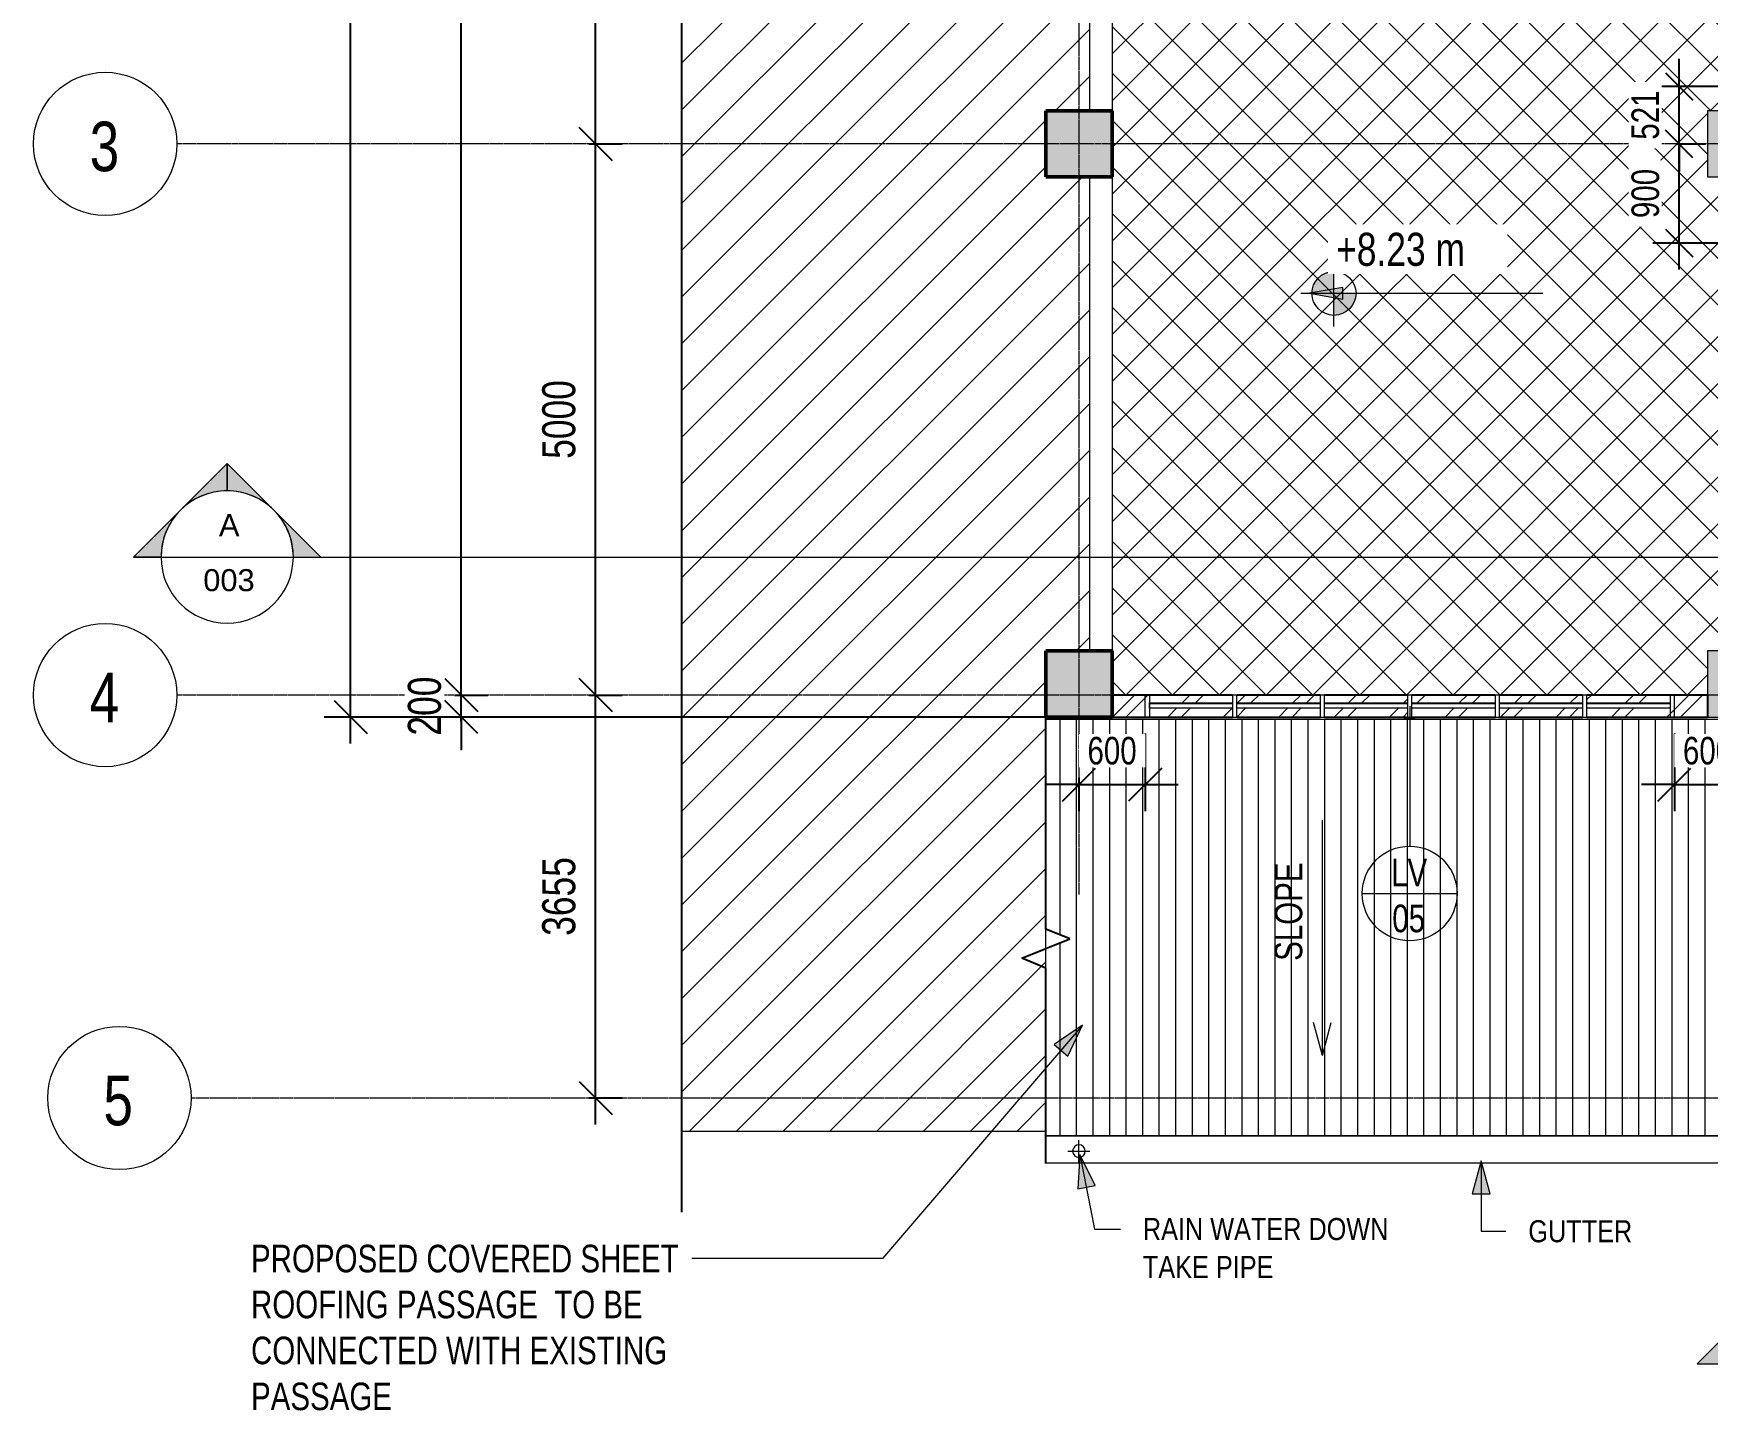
# Model space of a CAD drawing. Header units: millimetres. Extents: x -29259 to 87313, y -139821 to 46728.
# Drawn here: x -11857 to 3324, y -45526 to -33034 of the extents above; entities that cross this region are included whole.
import ezdxf

# ---------------------------------------------------------------- set-up
doc = ezdxf.new("R2010")
doc.units = ezdxf.units.MM
doc.linetypes.add('Grid Line', pattern=[22.225, 12.7, -3.175, 3.175, -3.175])
for name, color, linetype, lineweight in [('A-ANNO-DIMS', 211, 'Continuous', 9), ('A-DETL-GENF', 92, 'Continuous', 9), ('A-DETL-MEDM', 33, 'Continuous', 25), ('A-DETL-THIN', 151, 'Continuous', 9), ('A-FLOR', 192, 'Continuous', 9), ('A-FLOR-PATT', 8, 'Continuous', 18), ('A-GLAZ', 151, 'Continuous', 9), ('A-GLAZ-IDEN', 152, 'Continuous', 9), ('A-ROOF', 132, 'Continuous', 9), ('A-ROOF-PATT', 132, 'Continuous', 9), ('A-WALL', 113, 'Continuous', 18), ('A-WALL-PATT', 111, 'Continuous', 18), ('G-ANNO-DIMS', 111, 'Continuous', 9), ('G-ANNO-SYMB', 111, 'Continuous', 9), ('G-ANNO-TEXT', 231, 'Continuous', 9), ('P-PIPE', 3, 'Continuous', 9), ('P-PIPE-CNTR', 3, 'Continuous', 9), ('S-BEAM', 12, 'Continuous', 9), ('S-COLS', 52, 'Continuous', 18), ('S-GRID', 8, 'Continuous', 9), ('S-GRID-IDEN', 1, 'Continuous', 9)]:
    doc.layers.add(name, color=color, linetype=linetype, lineweight=lineweight)
doc.styles.add('Arial Narrow', font='ARIALN.TTF', dxfattribs={"height": 200})
doc.styles.add('Arial_2', font='arial.ttf', dxfattribs={"height": 200})
doc.styles.add('Century Gothic', font='GOTHIC.TTF', dxfattribs={"width": 0.8, "height": 450})
doc.styles.add('Century Gothic_1', font='GOTHIC.TTF', dxfattribs={"width": 0.8, "height": 250})
doc.styles.add('Century Gothic_2', font='GOTHIC.TTF', dxfattribs={"width": 0.8, "height": 300})
doc.dimstyles.new('Diagonal_-_2_5mm_Century_Gothic', dxfattribs={"dimscale": 304.8, "dimtxt": 261.042067, "dimasz": 0.984252, "dimexe": 0.787402, "dimexo": 0.492126, "dimgap": 0.574147, "dimtad": 1, "dimdec": 0, "dimzin": 0, "dimdsep": 46, "dimtxsty": 'Century Gothic_1', "dimblk1": 'OBLIQUE', "dimblk2": 'OBLIQUE', "dimsah": 1, "dimcen": 0.09, "dimdle": 0.787402, "dimazin": 0, "dimtfac": 1, "dimtdec": 4, "dimtix": 1, "dimtmove": 0, "dimatfit": 3, "dimfxl": 1, "dimtvp": 1, "dimtfill": 1, "dimtolj": 1, "dimtzin": 0, "dimarcsym": 2})
doc.dimstyles.new('Diagonal_-_2_5mm_Century_Gothic__T', dxfattribs={"dimscale": 304.8, "dimtxt": 261.042067, "dimasz": 0.82021, "dimexe": 0.787402, "dimexo": 0.492126, "dimgap": 0.574147, "dimtad": 1, "dimdec": 0, "dimzin": 0, "dimdsep": 46, "dimtxsty": 'Century Gothic_1', "dimblk1": 'OBLIQUE', "dimblk2": 'OBLIQUE', "dimsah": 1, "dimcen": 0.09, "dimdle": 0.787402, "dimazin": 0, "dimtfac": 1, "dimtdec": 4, "dimtix": 1, "dimtmove": 0, "dimatfit": 3, "dimfxl": 1, "dimtvp": 1, "dimtfill": 1, "dimtolj": 1, "dimtzin": 0, "dimarcsym": 2})
doc.dimstyles.new('Diagonal_-_3mm_Century_Gothic', dxfattribs={"dimscale": 304.8, "dimtxt": 313.250481, "dimasz": 0.984252, "dimexe": 0.787402, "dimexo": 0.492126, "dimgap": 0.574147, "dimtad": 1, "dimdec": 0, "dimzin": 0, "dimdsep": 46, "dimtxsty": 'Century Gothic_2', "dimblk1": 'OBLIQUE', "dimblk2": 'OBLIQUE', "dimsah": 1, "dimcen": 0.09, "dimdle": 0.787402, "dimazin": 0, "dimtfac": 1, "dimtdec": 4, "dimtix": 1, "dimtmove": 0, "dimatfit": 3, "dimfxl": 1, "dimtvp": 1, "dimtfill": 1, "dimtolj": 1, "dimtzin": 0, "dimarcsym": 2})

# ---------------------------------------------------------------- blocks, each defined once
blk = doc.blocks.new('B - ISMB150-1419391-SECOND FLOOR PLAN')
at = {"layer": 'S-BEAM', "color": 250}
for p, q in [((-37, -212), (-37, -218)), ((38, -212), (-37, -212)), ((-37, -212), (-37, -212)), ((-34, -213), (-10, -213)), ((-2, -215), (-2, -218)), ((3, -218), (3, -215)), ((10, -213), (34, -213)), ((38, -218), (38, -212)), ((38, -212), (38, -212))]:
    blk.add_line(p, q, dxfattribs=at)
for centre, major_axis, start_param, end_param in [((-33, -212), (-4.5, 0), 0, 1.43117), ((-11, -215), (9, 0), 0, 1.43117), ((12, -215), (-9, 0), 4.852015, 6.283185), ((33, -212), (4.5, 0), 4.852015, 6.283185)]:
    blk.add_ellipse(centre, major_axis=major_axis, ratio=0.144776, start_param=start_param, end_param=end_param, dxfattribs=at)
blk = doc.blocks.new('B - ISMB200-1419365-SECOND FLOOR PLAN')
at = {"layer": 'S-BEAM', "color": 250}
for p, q in [((2950, -216), (2950, -218)), ((3050, -216), (2950, -216)), ((2950, -216), (2950, -216)), ((2955, -217), (2988, -217)), ((3012, -217), (3045, -217)), ((3050, -218), (3050, -216)), ((3050, -216), (3050, -216))]:
    blk.add_line(p, q, dxfattribs=at)
for centre, major_axis, start_param, end_param in [((2955, -216), (5.5, 0), 3.141593, 4.572763), ((2986, -219), (11, 0), 0.715585, 1.43117), ((3014, -219), (11, 0), 1.710423, 2.426008), ((3044, -216), (5.5, 0), 4.852015, 6.283185)]:
    blk.add_ellipse(centre, major_axis=major_axis, ratio=0.114559, start_param=start_param, end_param=end_param, dxfattribs=at)
blk = doc.blocks.new('Roaster Building_ST_RVT2022_detached_rvt-1-SECOND FLOOR PLAN')
at = {"layer": 'S-COLS', "lineweight": 5}
for color, points in [(9, [(-300, 4700), (300, 4700), (300, 5300), (-300, 5300)]), (8, [(5700, 4700), (6300, 4700), (6300, 5300), (5700, 5300)]), (9, [(-300, -200), (300, -200), (300, 400), (-300, 400), (-300, 33)]), (8, [(5700, -200), (6300, -200), (6300, 400), (5700, 400), (5700, 33)])]:
    blk.add_hatch(color=color, dxfattribs=at).paths.add_polyline_path(points)
at = {"layer": 'S-COLS', "color": 7, "lineweight": 50}
for p, q in [((100, 5300), (-300, 5300)), ((-300, 5300), (-300, 4700)), ((300, 5300), (100, 5300)), ((300, 4700), (300, 5300)), ((-300, 4700), (100, 4700)), ((100, 4700), (300, 4700)), ((100, 400), (-300, 400)), ((-300, 400), (-300, -200)), ((300, 400), (100, 400)), ((300, 400), (300, -200)), ((-300, -200), (300, -200))]:
    blk.add_line(p, q, dxfattribs=at)
at = {"layer": 'S-COLS', "color": 250, "lineweight": 9}
for p, q in [((6300, 5300), (5700, 5300)), ((5700, 5300), (5700, 4700)), ((5700, 4700), (6300, 4700)), ((6300, 400), (5700, 400)), ((5700, 400), (5700, -200)), ((5700, -200), (6300, -200))]:
    blk.add_line(p, q, dxfattribs=at)
at = {"layer": 'S-BEAM', "color": 250, "lineweight": 9}
for name in ['B - ISMB150-1419391-SECOND FLOOR PLAN', 'B - ISMB200-1419365-SECOND FLOOR PLAN']:
    blk.add_blockref(name, (0, 0), dxfattribs=at)
blk = doc.blocks.new('Roofs 1 - Roofs 1-615606-SECOND FLOOR PLAN')
at = {"layer": 'A-ROOF-PATT'}
h = blk.add_hatch(dxfattribs=at)
h.set_pattern_fill('FP_2', color=256, style=0, pattern_type=2)
h.set_pattern_definition([(90, (2.25, -854.63), (-150, 9e-15), [])])
h.paths.add_polyline_path([(-300, -3996), (14300, -3996), (14300, -218), (-300, -218), (-300, -2123), (-82, -2212), (-300, -2300), (-300, -3955)])
at = {"layer": 'A-ROOF'}
for p, q in [((-300, -218), (14300, -218)), ((14300, -218), (14300, -3996)), ((-300, -2477), (-300, -2300)), ((-300, -3996), (14300, -3996))]:
    blk.add_line(p, q, dxfattribs=at)
blk = doc.blocks.new('LTTS_Louver_6700x1000 mm - LTTS_Louver_4800x1650 mm 2-981224-SECOND FLOOR PLAN')
at = {"layer": 'A-GLAZ'}
for p, q in [((-2400, -100), (-2400, 100)), ((-2400, 100), (-2360, 100)), ((-2360, 100), (-2360, -100)), ((-2360, 20), (-2360, 29)), ((-2360, 29), (-1607, 29)), ((-2360, -20), (-2360, 20)), ((-1607, 20), (-2360, 20)), ((-1567, 100), (-1607, 100)), ((-1607, 100), (-1607, -100)), ((-1567, -100), (-1567, 100)), ((-1567, 29), (-813, 29)), ((-813, 20), (-1567, 20)), ((-773, 100), (-813, 100)), ((-813, 100), (-813, -100)), ((-773, -100), (-773, 100)), ((-773, 29), (-20, 29)), ((-20, 20), (-773, 20)), ((20, 100), (-20, 100)), ((-20, 100), (-20, -100)), ((20, -100), (20, 100)), ((20, 29), (773, 29)), ((773, 20), (20, 20)), ((813, 100), (773, 100)), ((773, 100), (773, -100)), ((813, -100), (813, 100)), ((813, 29), (1567, 29)), ((1567, 20), (813, 20)), ((1607, 100), (1567, 100)), ((1567, 100), (1567, -100)), ((1607, -100), (1607, 100)), ((1607, 29), (2360, 29)), ((2360, 20), (1607, 20)), ((2400, 100), (2360, 100)), ((2360, 100), (2360, -100)), ((2360, 29), (2360, 20)), ((2360, 20), (2360, -20)), ((2400, -100), (2400, 100)), ((-2360, -100), (-2400, -100)), ((-1607, -20), (-2360, -20)), ((-1607, -100), (-1567, -100)), ((-813, -20), (-1567, -20)), ((-813, -100), (-773, -100)), ((-20, -20), (-773, -20)), ((-20, -100), (20, -100)), ((773, -20), (20, -20)), ((773, -100), (813, -100)), ((1567, -20), (813, -20)), ((1567, -100), (1607, -100)), ((2360, -20), (1607, -20)), ((2360, -100), (2400, -100))]:
    blk.add_line(p, q, dxfattribs=at)
blk = doc.blocks.new('M_Break Line - M_Break Line-624778-SECOND FLOOR PLAN')
at = {"layer": 'A-DETL-MEDM'}
for p, q in [((-177, 0), (-88, 218)), ((-88, 218), (0, 0)), ((-1949, 0), (-1655, 0)), ((-1655, 0), (-177, 0)), ((88, -218), (177, 0)), ((177, 0), (2100, 0)), ((0, 0), (88, -218))]:
    blk.add_line(p, q, dxfattribs=at)
blk = doc.blocks.new('M_Break Line - M_Break Line-680212-SECOND FLOOR PLAN')
at = {"layer": 'A-DETL-MEDM'}
for p, q in [((-13090, 0), (-12513, 0)), ((-12513, 0), (-12355, 0)), ((-12355, 0), (-71, 0))]:
    blk.add_line(p, q, dxfattribs=at)
blk = doc.blocks.new('M_Break Line - M_Break Line-679379-SECOND FLOOR PLAN')
at = {"layer": 'A-DETL-MEDM'}
blk.add_line((-14313, 0), (-71, 0), dxfattribs=at)
blk = doc.blocks.new('Elevation - Filled Arrow 3-988372-SECOND FLOOR PLAN')
at = {"layer": 'G-ANNO-SYMB'}
h = blk.add_hatch(color=256, dxfattribs=at)
edge = h.paths.add_edge_path()
edge.add_line((0, 7.07), (3.54, 3.54))
edge.add_arc((0, 0), 5, 45, 135)
edge.add_line((-3.54, 3.54), (0, 7.07))
h = blk.add_hatch(color=256, dxfattribs=at)
edge = h.paths.add_edge_path()
edge.add_line((-7.07, 0), (-3.54, 3.54))
edge.add_arc((0, 0), 5, 135, 180)
edge.add_line((-5, 0), (-7.07, 0))
h = blk.add_hatch(color=256, dxfattribs=at)
edge = h.paths.add_edge_path()
edge.add_line((7.07, 0), (5, 0))
edge.add_arc((0, 0), 5, 0, 45)
edge.add_line((3.54, 3.54), (7.07, 0))
for p, q in [((0, 7.07), (-3.54, 3.54)), ((0, 7.07), (-3.54, 3.54)), ((3.54, 3.54), (0, 7.07)), ((3.54, 3.54), (0, 7.07)), ((-3.54, 3.54), (-7.07, 0)), ((-3.54, 3.54), (-7.07, 0)), ((3.54, 3.54), (7.07, 0)), ((7.07, 0), (3.54, 3.54)), ((-7.07, 0), (-5, 0)), ((-7.07, 0), (-5, 0)), ((7.07, 0), (5, 0)), ((5, 0), (7.07, 0))]:
    blk.add_line(p, q, dxfattribs=at)
for start, end in [(0, 180), (45, 135), (135, 180), (0, 45), (0, 45)]:
    blk.add_arc((0, 0), 5, start, end, dxfattribs=at)
blk = doc.blocks.new('Grid - M_Grid Head - Circle-24584-SECOND FLOOR PLAN')
at = {"layer": 'S-GRID-IDEN'}
blk.add_circle((0, 0), 6.5, dxfattribs=at)
blk = doc.blocks.new('_Oblique')
at = {"color": 0, "linetype": 'ByBlock', "lineweight": -2}
blk.add_line((-0.5, -0.5), (0.5, 0.5), dxfattribs=at)
blk = doc.blocks.new('*D391')
at = {"layer": 'A-ANNO-DIMS', "color": 0, "lineweight": -2, "transparency": 16777216}
for p, q in [((-6760, -42931), (-6760, -38796)), ((-6822, -39036), (-6520, -39036)), ((-6822, -42691), (-6520, -42691))]:
    blk.add_line(p, q, dxfattribs=at)
at = {"layer": 'Defpoints', "color": 0, "transparency": 16777216}
for p in [(-6972, -39036), (-6760, -39036), (-6972, -42691)]:
    blk.add_point(p, dxfattribs=at)
at = {"layer": 'A-ANNO-DIMS', "color": 0, "lineweight": -2, "transparency": 16777216, "xscale": 299.9999999999999, "yscale": 299.9999999999999, "zscale": 299.9999999999999}
for p, rotation in [((-6760, -39036), 90), ((-6760, -42691), 270)]:
    blk.add_blockref('_Oblique', p, dxfattribs=dict(at, rotation=rotation))
at = {"layer": 'A-ANNO-DIMS', "color": 0, "transparency": 16777216, "insert": (-7092, -40863), "char_height": 300, "width": 883.07, "attachment_point": 5, "rotation": 90, "style": 'Century Gothic_2', "bg_fill": 3, "box_fill_scale": 1.1, "bg_fill_color": 256, "bg_fill_true_color": 13158600, "bg_fill_transparency": 0}
blk.add_mtext('\\A1;3655', dxfattribs=at)
blk = doc.blocks.new('*D392')
at = {"layer": 'A-ANNO-DIMS', "color": 0, "lineweight": -2, "transparency": 16777216}
for p, q in [((-6760, -39276), (-6760, -33796)), ((-6822, -34036), (-6520, -34036)), ((-6822, -39036), (-6520, -39036))]:
    blk.add_line(p, q, dxfattribs=at)
at = {"layer": 'Defpoints', "color": 0, "transparency": 16777216}
for p in [(-6972, -34036), (-6760, -34036), (-6972, -39036)]:
    blk.add_point(p, dxfattribs=at)
at = {"layer": 'A-ANNO-DIMS', "color": 0, "lineweight": -2, "transparency": 16777216, "xscale": 299.9999999999999, "yscale": 299.9999999999999, "zscale": 299.9999999999999}
for p, rotation in [((-6760, -34036), 90), ((-6760, -39036), 270)]:
    blk.add_blockref('_Oblique', p, dxfattribs=dict(at, rotation=rotation))
at = {"layer": 'A-ANNO-DIMS', "color": 0, "transparency": 16777216, "insert": (-7092, -36536), "char_height": 300, "width": 883.07, "attachment_point": 5, "rotation": 90, "style": 'Century Gothic_2', "bg_fill": 3, "box_fill_scale": 1.1, "bg_fill_color": 256, "bg_fill_true_color": 13158600, "bg_fill_transparency": 0}
blk.add_mtext('\\A1;5000', dxfattribs=at)
blk = doc.blocks.new('*D393')
at = {"layer": 'A-ANNO-DIMS', "color": 0, "lineweight": -2, "transparency": 16777216}
for p, q in [((-6760, -34276), (-6760, -27796)), ((-6822, -28036), (-6520, -28036)), ((-6822, -34036), (-6520, -34036))]:
    blk.add_line(p, q, dxfattribs=at)
at = {"layer": 'Defpoints', "color": 0, "transparency": 16777216}
for p in [(-6972, -28036), (-6760, -28036), (-6972, -34036)]:
    blk.add_point(p, dxfattribs=at)
at = {"layer": 'A-ANNO-DIMS', "color": 0, "lineweight": -2, "transparency": 16777216, "xscale": 299.9999999999999, "yscale": 299.9999999999999, "zscale": 299.9999999999999}
for p, rotation in [((-6760, -28036), 90), ((-6760, -34036), 270)]:
    blk.add_blockref('_Oblique', p, dxfattribs=dict(at, rotation=rotation))
at = {"layer": 'A-ANNO-DIMS', "color": 0, "transparency": 16777216, "insert": (-7092, -31036), "char_height": 300, "width": 883.07, "attachment_point": 5, "rotation": 90, "style": 'Century Gothic_2', "bg_fill": 3, "box_fill_scale": 1.1, "bg_fill_color": 256, "bg_fill_true_color": 13158600, "bg_fill_transparency": 0}
blk.add_mtext('\\A1;6000', dxfattribs=at)
blk = doc.blocks.new('Section - M_Section Head - Filled-1049-SECOND FLOOR PLAN')
at = {"layer": 'G-ANNO-SYMB'}
h = blk.add_hatch(color=256, dxfattribs=at)
edge = h.paths.add_edge_path()
edge.add_line((-6, 8.49), (-6, 6))
edge.add_arc((-6, 0), 6, 90, 135)
edge.add_line((-10.24, 4.24), (-6, 8.49))
h = blk.add_hatch(color=256, dxfattribs=at)
edge = h.paths.add_edge_path()
edge.add_line((-6, 8.49), (-1.76, 4.24))
edge.add_arc((-6, 0), 6, 45, 90)
edge.add_line((-6, 6), (-6, 8.49))
h = blk.add_hatch(color=256, dxfattribs=at)
edge = h.paths.add_edge_path()
edge.add_line((-14.49, 0), (-10.24, 4.24))
edge.add_arc((-6, 0), 6, 135, 180)
edge.add_line((-12, 0), (-14.49, 0))
h = blk.add_hatch(color=256, dxfattribs=at)
edge = h.paths.add_edge_path()
edge.add_line((2.49, 0), (0, 0))
edge.add_arc((-6, 0), 6, 360, 405)
edge.add_line((-1.76, 4.24), (2.49, 0))
for p, q in [((-6, 8.49), (-14.49, 0)), ((-6, 8.49), (-10.24, 4.24)), ((-6, 8.49), (2.49, 0)), ((-6, 6), (-6, 8.49)), ((-6, 8.49), (-6, 6)), ((-1.76, 4.24), (-6, 8.49)), ((-10.24, 4.24), (-14.49, 0)), ((2.49, 0), (-1.76, 4.24)), ((-14.49, 0), (-12, 0)), ((0, 0), (2.49, 0)), ((-12, 0), (-14.49, 0)), ((0, 0), (2.49, 0))]:
    blk.add_line(p, q, dxfattribs=at)
for start, end in [(360, 180), (90, 135), (45, 90), (135, 180), (360, 45), (180, 360)]:
    blk.add_arc((-6, 0), 6, start, end, dxfattribs=at)
blk = doc.blocks.new('*D396')
at = {"layer": 'A-ANNO-DIMS', "color": 0, "lineweight": -2, "transparency": 16777216}
for p, q in [((-7978, -39036), (-7978, -38736)), ((-8040, -39036), (-7738, -39036)), ((-7978, -39236), (-7978, -39036)), ((-2226, -39236), (-8218, -39236)), ((-7978, -39236), (-7978, -39536))]:
    blk.add_line(p, q, dxfattribs=at)
at = {"layer": 'Defpoints', "color": 0, "transparency": 16777216}
for p in [(-7978, -39036), (-2076, -39236)]:
    blk.add_point(p, dxfattribs=at)
at = {"layer": 'A-ANNO-DIMS', "color": 0, "lineweight": -2, "transparency": 16777216, "xscale": 299.9999999999999, "yscale": 299.9999999999999, "zscale": 299.9999999999999}
for p, rotation in [((-7978, -39036), 270), ((-7978, -39236), 90)]:
    blk.add_blockref('_Oblique', p, dxfattribs=dict(at, rotation=rotation))
at = {"layer": 'A-ANNO-DIMS', "color": 0, "transparency": 16777216, "insert": (-8310, -39136), "char_height": 300, "width": 662.3, "attachment_point": 5, "rotation": 90, "style": 'Century Gothic_2', "bg_fill": 3, "box_fill_scale": 1.1, "bg_fill_color": 256, "bg_fill_true_color": 13158600, "bg_fill_transparency": 0}
blk.add_mtext('\\A1;200', dxfattribs=at)
at = {"layer": 'Defpoints', "color": 0, "transparency": 16777216}
blk.add_point((-8190, -39036), dxfattribs=at)
blk = doc.blocks.new('*D397')
at = {"layer": 'A-ANNO-DIMS', "color": 0, "lineweight": -2, "transparency": 16777216}
for p, q in [((-7978, -39276), (-7978, -21496)), ((-1926, -21736), (-8218, -21736)), ((-8040, -39036), (-7738, -39036))]:
    blk.add_line(p, q, dxfattribs=at)
at = {"layer": 'Defpoints', "color": 0, "transparency": 16777216}
for p in [(-7978, -21736), (-1776, -21736), (-8190, -39036)]:
    blk.add_point(p, dxfattribs=at)
at = {"layer": 'A-ANNO-DIMS', "color": 0, "lineweight": -2, "transparency": 16777216, "xscale": 299.9999999999999, "yscale": 299.9999999999999, "zscale": 299.9999999999999}
for p, rotation in [((-7978, -21736), 90), ((-7978, -39036), 270)]:
    blk.add_blockref('_Oblique', p, dxfattribs=dict(at, rotation=rotation))
at = {"layer": 'A-ANNO-DIMS', "color": 0, "transparency": 16777216, "insert": (-8310, -30386), "char_height": 300, "width": 1103.84, "attachment_point": 5, "rotation": 90, "style": 'Century Gothic_2', "bg_fill": 3, "box_fill_scale": 1.1, "bg_fill_color": 256, "bg_fill_true_color": 13158600, "bg_fill_transparency": 0}
blk.add_mtext('\\A1;17300', dxfattribs=at)
blk = doc.blocks.new('*D398')
at = {"layer": 'A-ANNO-DIMS', "color": 0, "lineweight": -2, "transparency": 16777216}
for p, q in [((-8981, -39476), (-8981, -21496)), ((-1926, -21736), (-9221, -21736)), ((-2226, -39236), (-9221, -39236))]:
    blk.add_line(p, q, dxfattribs=at)
at = {"layer": 'Defpoints', "color": 0, "transparency": 16777216}
for p in [(-8981, -21736), (-1776, -21736), (-2076, -39236)]:
    blk.add_point(p, dxfattribs=at)
at = {"layer": 'A-ANNO-DIMS', "color": 0, "lineweight": -2, "transparency": 16777216, "xscale": 299.9999999999999, "yscale": 299.9999999999999, "zscale": 299.9999999999999}
for p, rotation in [((-8981, -21736), 90), ((-8981, -39236), 270)]:
    blk.add_blockref('_Oblique', p, dxfattribs=dict(at, rotation=rotation))
at = {"layer": 'A-ANNO-DIMS', "color": 0, "transparency": 16777216, "insert": (-9314, -30486), "char_height": 300, "width": 1103.84, "attachment_point": 5, "rotation": 90, "style": 'Century Gothic_2', "bg_fill": 3, "box_fill_scale": 1.1, "bg_fill_color": 256, "bg_fill_true_color": 13158600, "bg_fill_transparency": 0}
blk.add_mtext('\\A1;17500', dxfattribs=at)
blk = doc.blocks.new('*D411')
at = {"layer": 'A-ANNO-DIMS', "color": 0, "lineweight": -2, "transparency": 16777216}
for p, q in [((3067, -35176), (3067, -33796)), ((3040, -34036), (3307, -34036)), ((4013, -34936), (2827, -34936))]:
    blk.add_line(p, q, dxfattribs=at)
at = {"layer": 'Defpoints', "color": 0, "transparency": 16777216}
for p in [(2890, -34036), (3067, -34036), (4163, -34936)]:
    blk.add_point(p, dxfattribs=at)
at = {"layer": 'A-ANNO-DIMS', "color": 0, "lineweight": -2, "transparency": 16777216, "xscale": 250, "yscale": 250, "zscale": 250}
for p, rotation in [((3067, -34036), 90), ((3067, -34936), 270)]:
    blk.add_blockref('_Oblique', p, dxfattribs=dict(at, rotation=rotation))
at = {"layer": 'A-ANNO-DIMS', "color": 0, "transparency": 16777216, "insert": (2761, -34486), "char_height": 250, "width": 551.92, "attachment_point": 5, "rotation": 90, "style": 'Century Gothic_1', "bg_fill": 3, "box_fill_scale": 1.1, "bg_fill_color": 256, "bg_fill_true_color": 13158600, "bg_fill_transparency": 0}
blk.add_mtext('\\A1;900', dxfattribs=at)
blk = doc.blocks.new('LTTS_A1_WINDOW TAG - LTTS_A1_WINDOW TAG-803410-SECOND FLOOR PLAN')
at = {"layer": 'A-GLAZ-IDEN'}
blk.add_line((-4.31, 0), (4.29, 0), dxfattribs=at)
blk.add_circle((-0.01, 0), 4.3, dxfattribs=at)
blk = doc.blocks.new('*D426')
at = {"layer": 'A-ANNO-DIMS', "color": 0, "lineweight": -2, "transparency": 16777216}
for p, q in [((3067, -33515), (3067, -33265)), ((4835, -33515), (2827, -33515)), ((3067, -34036), (3067, -33515)), ((3040, -34036), (3307, -34036)), ((3067, -34036), (3067, -34286))]:
    blk.add_line(p, q, dxfattribs=at)
at = {"layer": 'Defpoints', "color": 0, "transparency": 16777216}
for p in [(3067, -33515), (4985, -33515)]:
    blk.add_point(p, dxfattribs=at)
at = {"layer": 'A-ANNO-DIMS', "color": 0, "lineweight": -2, "transparency": 16777216, "xscale": 250, "yscale": 250, "zscale": 250}
for p, rotation in [((3067, -33515), 270), ((3067, -34036), 90)]:
    blk.add_blockref('_Oblique', p, dxfattribs=dict(at, rotation=rotation))
at = {"layer": 'A-ANNO-DIMS', "color": 0, "transparency": 16777216, "insert": (2761, -33775), "char_height": 250, "width": 551.92, "attachment_point": 5, "rotation": 90, "style": 'Century Gothic_1', "bg_fill": 3, "box_fill_scale": 1.1, "bg_fill_color": 256, "bg_fill_true_color": 13158600, "bg_fill_transparency": 0}
blk.add_mtext('\\A1;521', dxfattribs=at)
at = {"layer": 'Defpoints', "color": 0, "transparency": 16777216}
blk.add_point((2890, -34036), dxfattribs=at)
blk = doc.blocks.new('*D441')
at = {"layer": 'A-ANNO-DIMS', "color": 0, "lineweight": -2, "transparency": 16777216}
for p, q in [((-1776, -39386), (-1776, -40088)), ((-2376, -39848), (-2676, -39848)), ((-2376, -39786), (-2376, -40088)), ((-2376, -39848), (-1776, -39848)), ((-1776, -39848), (-1476, -39848))]:
    blk.add_line(p, q, dxfattribs=at)
at = {"layer": 'Defpoints', "color": 0, "transparency": 16777216}
for p in [(-1776, -39236), (-1776, -39848)]:
    blk.add_point(p, dxfattribs=at)
at = {"layer": 'A-ANNO-DIMS', "color": 0, "lineweight": -2, "transparency": 16777216, "xscale": 299.9999999999999, "yscale": 299.9999999999999, "zscale": 299.9999999999999}
blk.add_blockref('_Oblique', (-2376, -39848), dxfattribs=at)
at = {"layer": 'A-ANNO-DIMS', "color": 0, "lineweight": -2, "transparency": 16777216, "xscale": 299.9999999999999, "yscale": 299.9999999999999, "zscale": 299.9999999999999, "rotation": 180}
blk.add_blockref('_Oblique', (-1776, -39848), dxfattribs=at)
at = {"layer": 'A-ANNO-DIMS', "color": 0, "transparency": 16777216, "insert": (-2076, -39542), "char_height": 250, "width": 551.92, "attachment_point": 5, "style": 'Century Gothic_1', "bg_fill": 3, "box_fill_scale": 1.1, "bg_fill_color": 256, "bg_fill_true_color": 13158600, "bg_fill_transparency": 0}
blk.add_mtext('\\A1;600', dxfattribs=at)
at = {"layer": 'Defpoints', "color": 0, "transparency": 16777216}
blk.add_point((-2376, -39636), dxfattribs=at)
blk = doc.blocks.new('*D442')
at = {"layer": 'A-ANNO-DIMS', "color": 0, "lineweight": -2, "transparency": 16777216}
for p, q in [((3024, -39386), (3024, -40088)), ((3024, -39848), (2724, -39848)), ((3024, -39848), (3624, -39848)), ((3624, -39786), (3624, -40088)), ((3624, -39848), (3924, -39848))]:
    blk.add_line(p, q, dxfattribs=at)
at = {"layer": 'Defpoints', "color": 0, "transparency": 16777216}
for p in [(3024, -39236), (3624, -39848)]:
    blk.add_point(p, dxfattribs=at)
at = {"layer": 'A-ANNO-DIMS', "color": 0, "lineweight": -2, "transparency": 16777216, "xscale": 299.9999999999999, "yscale": 299.9999999999999, "zscale": 299.9999999999999}
blk.add_blockref('_Oblique', (3024, -39848), dxfattribs=at)
at = {"layer": 'A-ANNO-DIMS', "color": 0, "lineweight": -2, "transparency": 16777216, "xscale": 299.9999999999999, "yscale": 299.9999999999999, "zscale": 299.9999999999999, "rotation": 180}
blk.add_blockref('_Oblique', (3624, -39848), dxfattribs=at)
at = {"layer": 'A-ANNO-DIMS', "color": 0, "transparency": 16777216, "insert": (3324, -39542), "char_height": 250, "width": 551.92, "attachment_point": 5, "style": 'Century Gothic_1', "bg_fill": 3, "box_fill_scale": 1.1, "bg_fill_color": 256, "bg_fill_true_color": 13158600, "bg_fill_transparency": 0}
blk.add_mtext('\\A1;600', dxfattribs=at)
at = {"layer": 'Defpoints', "color": 0, "transparency": 16777216}
blk.add_point((3624, -39636), dxfattribs=at)
blk = doc.blocks.new('Spot Elevations - M_Spot Elevation - Target Filled-23738-SECOND FLOOR PLAN')
at = {"layer": 'G-ANNO-DIMS'}
h = blk.add_hatch(color=256, dxfattribs=at)
edge = h.paths.add_edge_path()
edge.add_line((0, 0), (-2, 0))
edge.add_arc((0, 0), 2, 90, 180, ccw=False)
edge.add_line((0, 2), (0, 0))
h = blk.add_hatch(color=256, dxfattribs=at)
edge = h.paths.add_edge_path()
edge.add_line((0, 0), (2, 0))
edge.add_arc((0, 0), 2, 270, 360, ccw=False)
edge.add_line((0, -2), (0, 0))
for p, q in [((0, -3), (0, 3)), ((-3, 0), (18.95, 0))]:
    blk.add_line(p, q, dxfattribs=at)
blk.add_circle((0, 0), 2, dxfattribs=at)

msp = doc.modelspace()

# ---------------------------------------------------------------- hatches: boundary and pattern name
at = {"layer": 'A-DETL-GENF'}
h = msp.add_hatch(dxfattribs=at)
h.set_pattern_fill('FP_4', color=254, style=0, pattern_type=2)
h.set_pattern_definition([(45, (-2376.15, -39035.9), (-212.132, 212.132), [])])
h.paths.add_polyline_path([(-2790, -42991), (-2676.2, -42991), (-2676.2, -38635.9), (-2276.2, -38635.9), (-2276.2, -34335.9), (-2676.2, -34335.9), (-2676.2, -33735.9), (-2276.2, -33735.9), (-2276.2, -28336), (-2676.2, -28336), (-2676.2, -27736), (-2276.2, -27736), (-2276.2, -22936), (-2976.2, -22936), (-2976.2, -21736), (-2294.2, -21736), (-2294.2, -21435.9), (7168.8, -21435.9), (7168.8, -18644.1), (850.6, -18644.1), (815.2, -18796.3), (779.8, -18644.1), (-5976.2, -18644.1), (-5976.2, -28765.2), (-5801.1, -28800.6), (-5976.2, -28836), (-5976.2, -42991)])
at = {"layer": 'A-FLOR-PATT'}
h = msp.add_hatch(dxfattribs=at)
h.set_pattern_fill('FP_3', color=256, style=0, pattern_type=2)
h.set_pattern_definition([(45, (-2376.15, -39035.9), (-212.132, 212.132), []), (135, (-2376.15, -39035.9), (-212.132, -212.132), [])])
h.paths.add_polyline_path([(-2076.2, -39036), (3323.8, -39036), (3323.8, -38635.9), (3423.8, -38635.9), (3423.8, -34335.9), (3323.8, -34335.9), (3323.8, -33735.9), (3423.8, -33735.9), (3423.8, -28336), (3323.8, -28336), (3323.8, -28236), (2324.3, -28236), (2324.3, -28246), (2319.3, -28246), (2319.3, -28236), (-2076.2, -28236), (-2076.2, -39003)])
h.paths.add_polyline_path([(724.3, -29743.8), (677.7, -29737.7), (634.3, -29719.7), (597, -29691.1), (568.4, -29653.8), (550.5, -29610.4), (544.3, -29563.8), (550.5, -29517.2), (568.4, -29473.8), (597, -29436.6), (634.3, -29408), (677.7, -29390), (724.3, -29383.9), (770.9, -29390), (814.3, -29408), (851.6, -29436.6), (880.2, -29473.8), (898.1, -29517.2), (904.3, -29563.8), (898.1, -29610.4), (880.2, -29653.8), (851.6, -29691.1), (814.3, -29719.7), (770.9, -29737.7)])
at = {"layer": 'A-WALL-PATT', "lineweight": 9}
h = msp.add_hatch(dxfattribs=at)
h.set_pattern_fill('FP_1', color=256, style=0, pattern_type=2)
h.set_pattern_definition([(45, (-2376.15, -39035.9), (-251.447, 251.447), []), (45, (-2376.15, -38654.9), (-251.447, 251.447), [])])
h.paths.add_polyline_path([(3250.7, -39236), (3323.8, -39236), (3323.8, -39036), (2230.5, -39036), (2230.5, -39107.3), (2983.8, -39107.3), (2983.8, -39156), (2230.5, -39156), (2230.5, -39236), (3049.3, -39236)])
h.paths.add_polyline_path([(-2076.2, -39236), (-982.8, -39236), (-982.8, -39156), (-1736.2, -39156), (-1736.2, -39107.3), (-982.8, -39107.3), (-982.8, -39036), (-2076.2, -39036)])
h.paths.add_polyline_path([(29, -39236), (603.8, -39236), (603.8, -39156), (-149.5, -39156), (-149.5, -39236)])
h.paths.add_polyline_path([(-189.5, -39236), (-189.5, -39156), (-942.8, -39156), (-942.8, -39236), (-373.7, -39236)])
h.paths.add_polyline_path([(643.8, -39236), (1397.2, -39236), (1397.2, -39156), (643.8, -39156)])
h.paths.add_polyline_path([(1437.2, -39236), (2190.5, -39236), (2190.5, -39156), (1437.2, -39156)])
h.paths.add_polyline_path([(603.8, -39107.3), (603.8, -39036), (-149.5, -39036), (-149.5, -39107.3), (431.7, -39107.3)])
h.paths.add_polyline_path([(643.8, -39107.3), (1397.2, -39107.3), (1397.2, -39036), (643.8, -39036)])
h.paths.add_polyline_path([(2042.5, -39107.3), (2190.5, -39107.3), (2190.5, -39036), (1437.2, -39036), (1437.2, -39107.3), (1841.2, -39107.3)])
h.paths.add_polyline_path([(-373.7, -39107.3), (-189.5, -39107.3), (-189.5, -39036), (-942.8, -39036), (-942.8, -39107.3), (-575.1, -39107.3)])
at = {"layer": 'G-ANNO-DIMS'}
msp.add_hatch(color=256, dxfattribs=at).paths.add_polyline_path([(-284.8, -35391.6), (15.2, -35444.5), (15.2, -35338.7)])
at = {"layer": 'G-ANNO-TEXT'}
for points in [[(-2343.6, -42030.9), (-2599.8, -42206.4), (-2477.8, -42311)], [(-2366.9, -43204.5), (-2387.8, -43514.3), (-2230, -43483.3)], [(1271.2, -43260.7), (1190.8, -43560.7), (1351.6, -43560.7)]]:
    msp.add_hatch(color=250, dxfattribs=at).paths.add_polyline_path(points)

# ---------------------------------------------------------------- linework, layer by layer
at = {"layer": 'A-DETL-THIN'}
for p, q in [((-2276.2, -33735.9), (-2276.2, -28336)), ((-2676.2, -34335.9), (-2676.2, -33735.9)), ((-2676.2, -33735.9), (-2276.2, -33735.9)), ((-2276.2, -34335.9), (-2676.2, -34335.9)), ((-2276.2, -38635.9), (-2276.2, -34335.9)), ((-2676.2, -42991), (-2676.2, -38635.9)), ((-2676.2, -38635.9), (-2276.2, -38635.9)), ((-5976.2, -42991), (-2676.2, -42991)), ((-2676.2, -43033), (11923.8, -43033)), ((-2676.2, -43283), (-2676.2, -43033)), ((11923.8, -43283), (-2676.2, -43283))]:
    msp.add_line(p, q, dxfattribs=at)
at = {"layer": 'A-FLOR'}
for p, q in [((-2076.2, -28336), (-2076.2, -33735.9)), ((-2076.2, -34335.9), (-2076.2, -38635.9))]:
    msp.add_line(p, q, dxfattribs=at)
at = {"layer": 'A-GLAZ-IDEN'}
msp.add_line((623.8, -39136), (622.8, -40406), dxfattribs=at)
at = {"layer": 'A-WALL', "lineweight": 25}
for p, q in [((-982.8, -39036), (-2076.2, -39036)), ((-2076.2, -39036), (-2076.2, -39236)), ((-189.5, -39036), (-942.8, -39036)), ((603.8, -39036), (-149.5, -39036)), ((1397.2, -39036), (643.8, -39036)), ((2190.5, -39036), (1437.2, -39036)), ((3323.8, -39036), (2230.5, -39036)), ((3323.8, -39036), (3323.8, -39236)), ((-2076.2, -39236), (-982.8, -39236)), ((-942.8, -39236), (-189.5, -39236)), ((-149.5, -39236), (603.8, -39236)), ((643.8, -39236), (1397.2, -39236)), ((1437.2, -39236), (2190.5, -39236)), ((2230.5, -39236), (3323.8, -39236))]:
    msp.add_line(p, q, dxfattribs=at)
at = {"layer": 'G-ANNO-DIMS'}
for p, q in [((15.2, -35338.7), (-284.8, -35391.6)), ((15.2, -35444.5), (15.2, -35338.7)), ((-284.8, -35391.6), (15.2, -35444.5)), ((-284.8, -35391.6), (-63.7, -35391.6))]:
    msp.add_line(p, q, dxfattribs=at)
at = {"layer": 'G-ANNO-SYMB'}
msp.add_line((-10700.8, -37783.6), (-9500.8, -37783.6), dxfattribs=at)
at = {"layer": 'G-ANNO-TEXT', "color": 250}
for p, q in [((-169.2, -42304.9), (-169.2, -40170.8)), ((-2343.6, -42030.9), (-4157.7, -44147.4)), ((-2343.6, -42030.9), (-2599.8, -42206.4)), ((-2477.8, -42311), (-2343.6, -42030.9)), ((-169.2, -42304.9), (-249.6, -42004.9)), ((-169.2, -42304.9), (-88.8, -42004.9)), ((-2599.8, -42206.4), (-2477.8, -42311)), ((-2366.9, -43204.5), (-2387.8, -43514.3)), ((-2230, -43483.3), (-2366.9, -43204.5)), ((-2366.9, -43204.5), (-2233.9, -43879.6)), ((1271.2, -43260.7), (1190.8, -43560.7)), ((1351.6, -43560.7), (1271.2, -43260.7)), ((1271.2, -43260.7), (1271.2, -43899.6)), ((-2387.8, -43514.3), (-2230, -43483.3)), ((1190.8, -43560.7), (1351.6, -43560.7)), ((-2233.9, -43879.6), (-1999.8, -43879.6)), ((1271.2, -43899.6), (1495.8, -43899.6)), ((-5540.9, -44147.4), (-5887.2, -44147.4)), ((-4157.7, -44147.4), (-5540.9, -44147.4))]:
    msp.add_line(p, q, dxfattribs=at)
at = {"layer": 'P-PIPE'}
for start, end in [(0, 180), (180, 0)]:
    msp.add_arc((-2376.2, -43173), 57.2, start, end, dxfattribs=at)
at = {"layer": 'P-PIPE-CNTR'}
for p, q in [((-2376.2, -43273), (-2376.2, -43073)), ((-2476.2, -43173), (-2276.2, -43173))]:
    msp.add_line(p, q, dxfattribs=at)
at = {"layer": 'S-GRID', "linetype": 'Grid Line'}
for p, q in [((-2376.2, -15579), (-2376.2, -40847)), ((18070.4, -34035.9), (-10557.4, -34035.9)), ((18070.4, -39035.9), (-10557.4, -39035.9))]:
    msp.add_line(p, q, dxfattribs=at)

# ---------------------------------------------------------------- block references
at = {"lineweight": 5}
msp.add_blockref('Roaster Building_ST_RVT2022_detached_rvt-1-SECOND FLOOR PLAN', (-2376.2, -39035.9), dxfattribs=at)
at = {"layer": 'A-DETL-GENF'}
for name, p, rotation in [('M_Break Line - M_Break Line-679379-SECOND FLOOR PLAN', (-5976.2, -28836), 89.9999999999999), ('M_Break Line - M_Break Line-680212-SECOND FLOOR PLAN', (-5976.2, -30636), 89.9999999999999), ('M_Break Line - M_Break Line-624778-SECOND FLOOR PLAN', (-2676.2, -41335.9), 90.00000000000007)]:
    msp.add_blockref(name, p, dxfattribs=dict(at, rotation=rotation))
at = {"layer": 'A-GLAZ'}
msp.add_blockref('LTTS_Louver_6700x1000 mm - LTTS_Louver_4800x1650 mm 2-981224-SECOND FLOOR PLAN', (623.8, -39136), dxfattribs=at)
at = {"layer": 'A-GLAZ-IDEN', "xscale": 99.99999999999993, "yscale": 99.99999999999993, "zscale": 99.99999999999993}
msp.add_blockref('LTTS_A1_WINDOW TAG - LTTS_A1_WINDOW TAG-803410-SECOND FLOOR PLAN', (623.8, -40836), dxfattribs=at)
at = {"layer": 'A-ROOF'}
msp.add_blockref('Roofs 1 - Roofs 1-615606-SECOND FLOOR PLAN', (-2376.2, -39035.9), dxfattribs=at)
at = {"layer": 'G-ANNO-DIMS', "xscale": 99.99999999999993, "yscale": 99.99999999999993, "zscale": 99.99999999999993}
msp.add_blockref('Spot Elevations - M_Spot Elevation - Target Filled-23738-SECOND FLOOR PLAN', (-63.7, -35391.6), dxfattribs=at)
at = {"layer": 'G-ANNO-SYMB', "xscale": 99.99999999999993, "yscale": 99.99999999999993, "zscale": 99.99999999999993}
for name, p in [('Section - M_Section Head - Filled-1049-SECOND FLOOR PLAN', (-9500.8, -37783.6)), ('Elevation - Filled Arrow 3-988372-SECOND FLOOR PLAN', (3936.3, -45101.7))]:
    msp.add_blockref(name, p, dxfattribs=at)
at = {"layer": 'S-GRID-IDEN', "xscale": 99.99999999999993, "yscale": 99.99999999999993, "zscale": 99.99999999999993}
for p, rotation in [((-11207.4, -34035.9), 90), ((-11207.4, -39035.9), 90), ((-11077.9, -42691), 269.9999999999994)]:
    msp.add_blockref('Grid - M_Grid Head - Circle-24584-SECOND FLOOR PLAN', p, dxfattribs=dict(at, rotation=rotation))

# ---------------------------------------------------------------- texts
at = {"layer": 'A-GLAZ-IDEN', "char_height": 250, "attachment_point": 1, "style": 'Century Gothic_2'}
for s, insert, width in [('LV', (454.5, -40520.4), 391.223), ('05', (465.1, -40937.1), 371.983)]:
    msp.add_mtext(s, dxfattribs=dict(at, insert=insert, width=width))
at = {"layer": 'G-ANNO-SYMB', "char_height": 200, "attachment_point": 1, "style": 'Arial_2'}
for s, insert, width in [('A', (-10175.6, -37394.7), 232.489), ('003', (-10317.6, -37893.6), 577.215)]:
    msp.add_mtext(s, dxfattribs=dict(at, insert=insert, width=width))
at = {"layer": 'G-ANNO-TEXT', "color": 7, "insert": (-601.2, -41446.9), "char_height": 250, "width": 1090.295, "attachment_point": 1, "rotation": 90, "style": 'Century Gothic_2'}
msp.add_mtext('SLOPE ', dxfattribs=at)
at = {"layer": 'G-ANNO-TEXT', "color": 7, "attachment_point": 1}
for s, insert, char_height, width, style in [('RAIN WATER DOWN ', (-1796.6, -43779.6), 200, 2821.94, 'Arial Narrow'), ('GUTTER', (1699, -43799.6), 200, 1162.447, 'Arial Narrow'), ('PROPOSED COVERED SHEET ', (-9884.5, -44022.4), 250, 4598.48, 'Century Gothic_2'), ('TAKE PIPE', (-1796.6, -44123.6), 200, 1491.139, 'Arial Narrow'), ('ROOFING PASSAGE  TO BE ', (-9884.5, -44439.1), 250, 4367.594, 'Century Gothic_2'), ('CONNECTED WITH EXISTING ', (-9884.5, -44855.8), 250, 4585.653, 'Century Gothic_2'), ('PASSAGE', (-9884.5, -45272.5), 250, 1481.518, 'Century Gothic_2')]:
    msp.add_mtext(s, dxfattribs=dict(at, insert=insert, char_height=char_height, width=width, style=style))

# ---------------------------------------------------------------- next in the draw order: texts
at = {"layer": 'G-ANNO-DIMS', "insert": (-44.2, -34842.2), "char_height": 300, "width": 1477.173, "attachment_point": 1, "line_spacing_factor": 0.984502, "style": 'Century Gothic_1', "bg_fill": 3, "box_fill_scale": 1.25, "bg_fill_color": 256, "bg_fill_true_color": 13158600, "bg_fill_transparency": 0}
msp.add_mtext('+8.23 m', dxfattribs=at)
at = {"layer": 'S-GRID-IDEN', "char_height": 450, "width": 339.915, "attachment_point": 1, "style": 'Century Gothic', "bg_fill": 3, "box_fill_scale": 1.25, "bg_fill_color": 256, "bg_fill_true_color": 13158600, "bg_fill_transparency": 0}
for s, insert in [('3', (-11347.6, -33833.9)), ('4', (-11347.6, -38833.9)), ('5', (-11223.3, -42488.8))]:
    msp.add_mtext(s, dxfattribs=dict(at, insert=insert))

# ---------------------------------------------------------------- next in the draw order: dimensions: what is measured, and where the dimension line sits
at = {"layer": 'A-ANNO-DIMS'}
for base, p1, p2, dimstyle, override, picture, middle in [((3067.1, -34035.9), (4163, -34936.2), (2890.3, -34035.9), 'Diagonal_-_2_5mm_Century_Gothic__T', {"dimpost": '<>', "dimfxl": 1558.958549}, '*D411', (2760.8, -34486)), ((-6759.9, -39035.9), (-6972, -42691), (-6972, -39035.9), 'Diagonal_-_3mm_Century_Gothic', {"dimpost": '<>', "dimfxl": 3655.100761}, '*D391', (-7092.5, -40863.5))]:
    dim = msp.add_linear_dim(base=base, p1=p1, p2=p2, angle=90, dimstyle=dimstyle, override=override, dxfattribs=at)
    dim.commit()
    dim.dimension.update_dxf_attribs({"geometry": picture, "text_midpoint": middle})
dim = msp.add_linear_dim(base=(3623.8, -39848.4), p1=(3023.8, -39236), p2=(3623.8, -39636.3), dimstyle='Diagonal_-_2_5mm_Century_Gothic', override={"dimpost": '<>', "dimfxl": 721.283272}, dxfattribs=at)
dim.commit()
dim.dimension.update_dxf_attribs({"geometry": '*D442', "text_midpoint": (3323.8, -39542.1)})

# ---------------------------------------------------------------- next in the draw order: linework, layer by layer
at = {"layer": 'S-GRID', "linetype": 'Grid Line'}
msp.add_line((-10427.9, -42691), (18070.4, -42691), dxfattribs=at)

# ---------------------------------------------------------------- next in the draw order: dimensions: what is measured, and where the dimension line sits
at = {"layer": 'A-ANNO-DIMS'}
for base, p1, p2, dimstyle, override, picture, middle in [((3067.1, -33515), (2890.3, -34035.9), (4984.8, -33515), 'Diagonal_-_2_5mm_Century_Gothic__T', {"dimpost": '<>', "dimfxl": 2158.309694}, '*D426', (2760.8, -33775.4)), ((-6759.9, -34035.9), (-6972, -39035.9), (-6972, -34035.9), 'Diagonal_-_3mm_Century_Gothic', {"dimpost": '<>', "dimfxl": 5000}, '*D392', (-7092.5, -36535.9))]:
    dim = msp.add_linear_dim(base=base, p1=p1, p2=p2, angle=90, dimstyle=dimstyle, override=override, dxfattribs=at)
    dim.commit()
    dim.dimension.update_dxf_attribs({"geometry": picture, "text_midpoint": middle})

# ---------------------------------------------------------------- next in the draw order: linework, layer by layer
at = {"layer": 'G-ANNO-SYMB'}
msp.add_line((-9500.8, -37783.6), (17846.9, -37783.6), dxfattribs=at)

# ---------------------------------------------------------------- next in the draw order: dimensions: what is measured, and where the dimension line sits
at = {"layer": 'A-ANNO-DIMS'}
for base, p1, p2, override, picture, middle in [((-6759.9, -28036), (-6972, -34035.9), (-6972, -28036), {"dimpost": '<>', "dimfxl": 5999.899995}, '*D393', (-7092.5, -31036)), ((-7977.8, -39035.9), (-2076.2, -39236), (-8189.9, -39035.9), {"dimpost": '<>', "dimfxl": 6117.009714}, '*D396', (-8310.3, -39135.9))]:
    dim = msp.add_linear_dim(base=base, p1=p1, p2=p2, angle=90, dimstyle='Diagonal_-_3mm_Century_Gothic', override=override, dxfattribs=at)
    dim.commit()
    dim.dimension.update_dxf_attribs({"geometry": picture, "text_midpoint": middle})

# ---------------------------------------------------------------- next in the draw order: dimensions: what is measured, and where the dimension line sits
dim = msp.add_linear_dim(base=(-7977.8, -21736), p1=(-8189.9, -39035.9), p2=(-1776.2, -21736), angle=90, dimstyle='Diagonal_-_3mm_Century_Gothic', override={"dimpost": '<>', "dimfxl": 18450.543785}, dxfattribs=at)
dim.commit()
dim.dimension.update_dxf_attribs({"geometry": '*D397', "text_midpoint": (-8310.3, -30386)})

# ---------------------------------------------------------------- next in the draw order: dimensions: what is measured, and where the dimension line sits
dim = msp.add_linear_dim(base=(-8981.1, -21736), p1=(-2076.2, -39236), p2=(-1776.2, -21736), angle=90, dimstyle='Diagonal_-_3mm_Century_Gothic', override={"dimpost": '<>', "dimfxl": 17502.531583}, dxfattribs=at)
dim.commit()
dim.dimension.update_dxf_attribs({"geometry": '*D398', "text_midpoint": (-9313.6, -30486)})

# ---------------------------------------------------------------- next in the draw order: dimensions: what is measured, and where the dimension line sits
dim = msp.add_linear_dim(base=(-1776.2, -39848.4), p1=(-2376.2, -39636.3), p2=(-1776.2, -39236), dimstyle='Diagonal_-_2_5mm_Century_Gothic', override={"dimpost": '<>', "dimfxl": 721.283268}, dxfattribs=at)
dim.commit()
dim.dimension.update_dxf_attribs({"geometry": '*D441', "text_midpoint": (-2076.2, -39542.1)})

doc.saveas('drawing.dxf')
